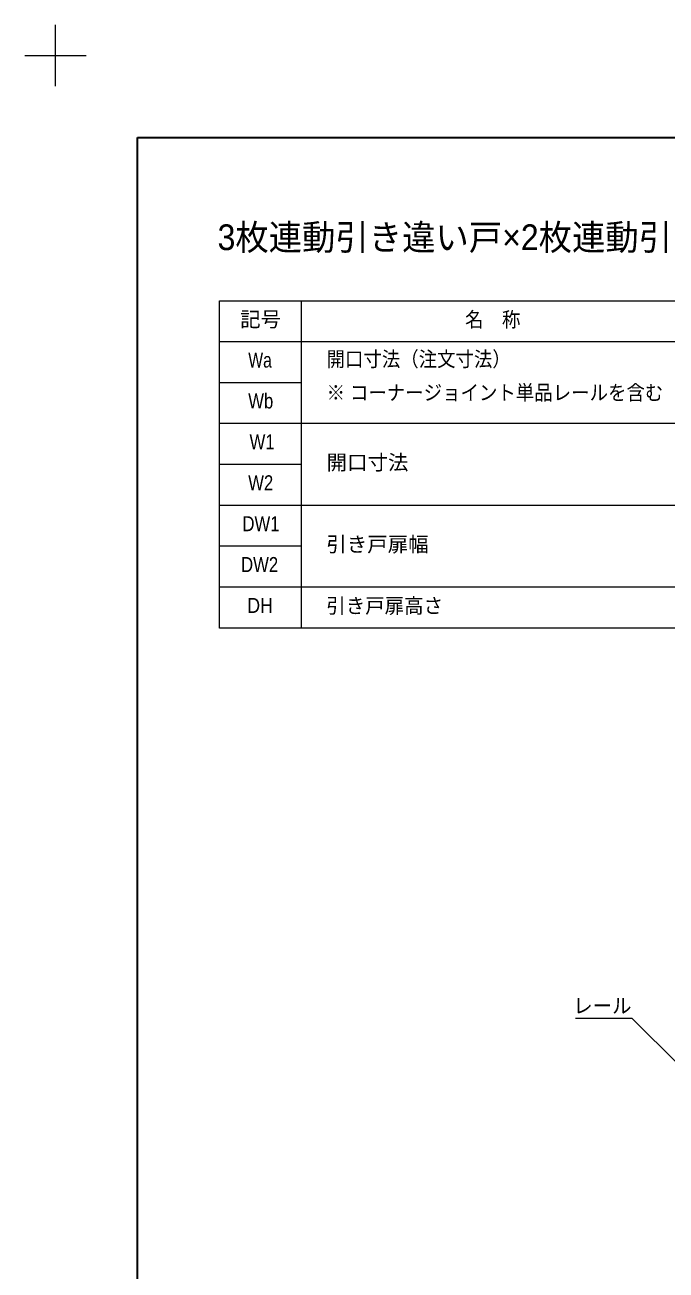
# Model space of a CAD drawing. Units: millimetres, scale not verified. Extents: x -9094 to 9094, y -4567 to 4567.
# Drawn here: x -9094 to -6744, y 0 to 4567 of the extents above; entities that cross this region are included whole.
import ezdxf
from ezdxf.enums import TextEntityAlignment as Align

# ---------------------------------------------------------------- set-up
doc = ezdxf.new("R2010")
doc.units = ezdxf.units.MM
doc.header["$LTSCALE"] = 30
doc.layers.add('0-0_1図面枠', color=7, linetype='Continuous', lineweight=20)
doc.layers.add('0-5_2寸法-3', color=7, linetype='Continuous', lineweight=15)
doc.styles.add('ＭＳ Ｐゴシック', font='')
doc.styles.get('ＭＳ Ｐゴシック').set_extended_font_data('MS PGothic')

# ---------------------------------------------------------------- blocks, each defined once
blk = doc.blocks.new('グループ')
at = {"layer": '0-0_1図面枠', "lineweight": 15}
for p, q in [((-189000, 130275), (-189000, 137025)), ((-192375, 133650), (-185625, 133650))]:
    blk.add_line(p, q, dxfattribs=at)
blk = doc.blocks.new('グループ-2')
at = {"layer": '0-0_1図面枠', "lineweight": 35}
blk.add_lwpolyline([(-180000, 124650), (180000, 124650), (180000, -124650), (-180000, -124650)], close=True, dxfattribs=at)
blk = doc.blocks.new('図面枠')
at = {"layer": '0-0_1図面枠'}
for name in ['グループ', 'グループ-2']:
    blk.add_blockref(name, (0, 0), dxfattribs=at)

msp = doc.modelspace()

# ---------------------------------------------------------------- linework, layer by layer
at = {"layer": '0-0_1図面枠', "lineweight": 15}
for p, q in [((-8081.25, 3555), (-8081.25, 2355)), ((-5281.25, 3405), (-8381.25, 3405)), ((-8081.25, 3255), (-8381.25, 3255)), ((-5281.25, 3105), (-8381.25, 3105)), ((-8081.25, 2955), (-8381.25, 2955)), ((-5281.25, 2805), (-8381.25, 2805)), ((-8081.25, 2655), (-8381.25, 2655)), ((-5281.25, 2505), (-8381.25, 2505))]:
    msp.add_line(p, q, dxfattribs=at)
msp.add_lwpolyline([(-8381.25, 3555), (-5281.25, 3555), (-5281.25, 2355), (-8381.25, 2355)], close=True, dxfattribs=at)
at = {"layer": '0-5_2寸法-3'}
msp.add_lwpolyline([(-6697.25, 752.5), (-6867.85, 923.1), (-7076.21, 923.1)], dxfattribs=at)

# ---------------------------------------------------------------- block references
at = {"layer": '0-0_1図面枠', "xscale": 0.03333333, "yscale": 0.03333333}
msp.add_blockref('図面枠', (-2681.25, 0), dxfattribs=at)

# ---------------------------------------------------------------- texts
at = {"layer": '0-0_1図面枠', "style": 'ＭＳ Ｐゴシック'}
for s, height, width, p in [('3枚連動引き違い戸×2枚連動引き込み戸 特寸 （L）', 94.33, 0.95, (-8387.69, 3713.16)), ('名\u3000称', 55.03, 0.9, (-7480.55, 3442.91)), ('Wa', 54.99, 0.8, (-8275.19, 3294.05)), ('開口寸法（注文寸法）', 54.99, 0.9, (-7988.15, 3297.81)), ('※ コーナージョイント単品レールを含む', 55.03, 0.9, (-7988.15, 3174.67)), ('Wb', 54.99, 0.85, (-8275.32, 3144.05)), ('W1', 54.99, 0.85, (-8270.42, 2993.92)), ('W2', 54.99, 0.85, (-8275.47, 2844.05)), ('DW1', 54.99, 0.85, (-8296.53, 2693.92)), ('DW2', 54.99, 0.85, (-8301.57, 2544.05)), ('引き戸扉高さ', 55.03, 0.95, (-7989.32, 2393.06)), ('DH', 55.03, 0.9, (-8278.67, 2394.05))]:
    msp.add_text(s, height=height, dxfattribs=dict(at, width=width)).set_placement(p, align=Align.BOTTOM_LEFT)
for s, height, p in [('記号', 54.99, (-8305.15, 3443.77)), ('開口寸法', 54.99, (-7988.15, 2918.62)), ('引き戸扉幅', 55.03, (-7989.32, 2618.34))]:
    msp.add_text(s, height=height, dxfattribs=at).set_placement(p, align=Align.BOTTOM_LEFT)
at = {"layer": '0-5_2寸法-3', "style": 'ＭＳ Ｐゴシック', "width": 0.95}
msp.add_text('レール', height=54.99, dxfattribs=at).set_placement((-7084.28, 925.67), align=Align.BOTTOM_LEFT)

doc.saveas('drawing.dxf')
